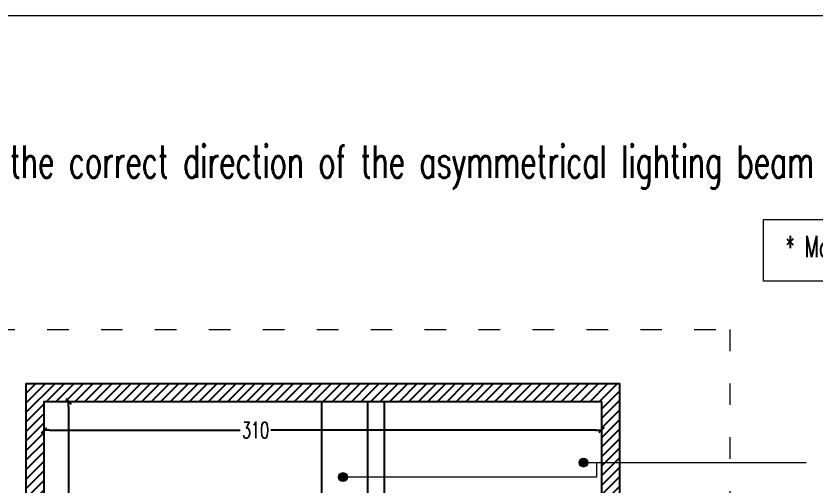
# Model space of a CAD drawing. Header units: millimetres. Extents: x 1734 to 22014, y 983 to 3953.
# Drawn here: x 10529 to 10973.5, y 2384.6 to 2645.5 of the extents above; entities that cross this region are included whole.
import ezdxf

# ---------------------------------------------------------------- set-up
doc = ezdxf.new("R2010")
doc.units = ezdxf.units.MM
doc.linetypes.add('ACAD_ISO03W100', pattern=[30, 12, -18])
doc.layers.add('LD_base', color=144, linetype='Continuous')
doc.layers.add('LD_quote', color=242, linetype='Continuous')
doc.layers.add('LD_text', color=7, linetype='Continuous', lineweight=9)
doc.styles.add('SIMPLEX', font='SIMPLEX.SHX', dxfattribs={"width": 0.65})
doc.dimstyles.new('Illuminazione 1_100', dxfattribs={"dimtxt": 9, "dimasz": 3, "dimexe": 0.05, "dimexo": 0.05, "dimgap": 1.5, "dimtad": 0, "dimdec": 0, "dimlfac": -1, "dimzin": 0, "dimdsep": 46, "dimtxsty": 'SIMPLEX', "dimblk": 'LINEET2S', "dimcen": 0, "dimdle": 0.1, "dimse1": 1, "dimse2": 1, "dimclrd": 7, "dimclrt": 256, "dimadec": 0, "dimazin": 0, "dimtfac": 1, "dimtdec": 0, "dimtix": 1, "dimtmove": 2, "dimatfit": 3, "dimldrblk": 'OBLIQUE', "dimfxl": 1, "dimtolj": 1, "dimarcsym": 0})

# ---------------------------------------------------------------- blocks, each defined once
blk = doc.blocks.new('LINEET2S')
blk.add_line((-1, 0), (0, 0))
at = {"color": 5}
blk.add_line((0.5, 0.5), (-0.5, -0.5), dxfattribs=at)
blk = doc.blocks.new('*D137')
at = {"layer": 'DEFPOINTS', "color": 0, "transparency": 16777216}
for p in [(10544.68, 2431.16, 0), (10544.68, 2031.16, 0), (10558.19, 2031.16)]:
    blk.add_point(p, dxfattribs=at)
at = {"layer": 'LD_quote', "color": 7, "lineweight": -2, "transparency": 16777216}
for p, q in [((10558.19, 2428.16), (10558.19, 2240.18)), ((10558.19, 2034.16), (10558.19, 2222.14))]:
    blk.add_line(p, q, dxfattribs=at)
at = {"layer": 'LD_quote', "color": 7, "lineweight": -2, "transparency": 16777216, "xscale": 3, "yscale": 3, "zscale": 3}
for p, rotation in [((10558.19, 2431.16), 90), ((10558.19, 2031.16), 270)]:
    blk.add_blockref('LINEET2S', p, dxfattribs=dict(at, rotation=rotation))
at = {"layer": 'LD_quote', "transparency": 16777216, "insert": (10558.19, 2231.16), "char_height": 9, "attachment_point": 5, "rotation": 90, "style": 'SIMPLEX'}
blk.add_mtext('\\A1;400', dxfattribs=at)
blk = doc.blocks.new('_Oblique')
at = {"color": 0, "linetype": 'ByBlock', "lineweight": -2}
blk.add_line((-0.5, -0.5), (0.5, 0.5), dxfattribs=at)
blk = doc.blocks.new('*D138')
at = {"layer": 'DEFPOINTS', "color": 0, "transparency": 16777216}
for p in [(10544.68, 2431.16, 0), (10854.68, 2431.16, 0), (10854.68, 2415.17)]:
    blk.add_point(p, dxfattribs=at)
at = {"layer": 'LD_quote', "color": 7, "lineweight": -2, "transparency": 16777216}
for p, q in [((10547.68, 2415.17), (10653.84, 2415.17)), ((10851.68, 2415.17), (10670.76, 2415.17))]:
    blk.add_line(p, q, dxfattribs=at)
at = {"layer": 'LD_quote', "color": 7, "lineweight": -2, "transparency": 16777216, "xscale": 3, "yscale": 3, "zscale": 3, "rotation": 180}
blk.add_blockref('LINEET2S', (10544.68, 2415.17), dxfattribs=at)
at = {"layer": 'LD_quote', "color": 7, "lineweight": -2, "transparency": 16777216, "xscale": 3, "yscale": 3, "zscale": 3}
blk.add_blockref('LINEET2S', (10854.68, 2415.17), dxfattribs=at)
at = {"layer": 'LD_quote', "transparency": 16777216, "insert": (10662.3, 2415.17), "char_height": 9, "attachment_point": 5, "style": 'SIMPLEX'}
blk.add_mtext('\\A1;310', dxfattribs=at)
blk = doc.blocks.new('A$C4D103354')
at = {"layer": 'LD_text'}
blk.add_hatch(color=256, dxfattribs=at).paths.add_polyline_path([(0, 3.5, 1), (7, 3.5, 1)])
blk.add_circle((3.5, 3.5), 3.5, dxfattribs=at)

msp = doc.modelspace()

# ---------------------------------------------------------------- hatches: boundary and pattern name
at = {"layer": 'LD_base'}
h = msp.add_hatch(dxfattribs=at)
h.set_pattern_fill('ANSI31', color=256, scale=30)
h.set_pattern_definition([(45, (6875.308, 367.295), (-2.6516504, 2.6516504), [])])
h.paths.add_polyline_path([(10534.682, 2441.157), (10864.682, 2441.157), (10864.682, 2021.157), (10534.682, 2021.157)])
h.paths.add_polyline_path([(10854.682, 2031.157), (10544.682, 2031.157), (10544.682, 2431.157), (10854.682, 2431.157)], flags=16)

# ---------------------------------------------------------------- linework, layer by layer
for p, q in [((10698.989, 2431.157), (10698.989, 2266.516)), ((10724.534, 2431.157), (10724.534, 2241.237)), ((10733.852, 2431.157), (10733.852, 2241.236))]:
    msp.add_line(p, q, dxfattribs=at)
for points in [[(10534.682, 2441.157), (10864.682, 2441.157), (10864.682, 2021.157), (10534.682, 2021.157)], [(10854.682, 2031.157), (10544.682, 2031.157), (10544.682, 2431.157), (10854.682, 2431.157)]]:
    msp.add_lwpolyline(points, close=True, dxfattribs=at)
at = {"layer": 'LD_text'}
for p, q in [((10844.682, 2397.098), (10968.55, 2397.098)), ((10851.972, 2397.098), (10851.972, 2389.052)), ((10851.972, 2389.052), (10710.967, 2389.052))]:
    msp.add_line(p, q, dxfattribs=at)
for points in [[(11262.785, 2645.511), (10360.699, 2645.511), (10360.699, 1463.462), (11262.785, 1463.462)], [(10944.944, 2532.284), (11152.667, 2532.284), (11152.667, 2498.069), (10944.944, 2498.069)]]:
    msp.add_lwpolyline(points, close=True, dxfattribs=at)
at = {"layer": 'LD_text', "linetype": 'ACAD_ISO03W100'}
msp.add_lwpolyline([(10456.372, 2471.157), (10926.06, 2471.157), (10926.06, 1991.157), (10456.372, 1991.157)], close=True, dxfattribs=at)

# ---------------------------------------------------------------- block references
at = {"layer": 'LD_text', "xscale": 0.7000000000007277, "yscale": 0.7000000000007277, "zscale": 0.7000000000007277}
for p in [(10842.232, 2394.648), (10708.517, 2386.602)]:
    msp.add_blockref('A$C4D103354', p, dxfattribs=at)

# ---------------------------------------------------------------- texts
at = {"layer": 'LD_text', "style": 'SIMPLEX'}
for s, insert, char_height, width, attachment_point in [('{\\C7;ATTENTION: Verify the correct direction of the asymmetrical lighting beam}', (10382.395, 2573.489), 18, 748.76772, 1), ('* Made by General Contractor', (10956.922, 2515.274, 0), 12, 291.40854, 4)]:
    msp.add_mtext(s, dxfattribs=dict(at, insert=insert, char_height=char_height, width=width, attachment_point=attachment_point))

# ---------------------------------------------------------------- dimensions: what is measured, and where the dimension line sits
at = {"layer": 'LD_quote'}
dim = msp.add_linear_dim(base=(10558.192, 2031.157, 0), p1=(10544.682, 2431.157), p2=(10544.682, 2031.157), angle=90, dimstyle='Illuminazione 1_100', dxfattribs=at)
dim.commit()
dim.dimension.update_dxf_attribs({"geometry": '*D137', "text_midpoint": (10558.192, 2231.157, 0)})
dim = msp.add_linear_dim(base=(10854.682, 2415.165, 0), p1=(10544.682, 2431.157), p2=(10854.682, 2431.157), dimstyle='Illuminazione 1_100', dxfattribs=at)
dim.commit()
dim.dimension.update_dxf_attribs({"geometry": '*D138', "text_midpoint": (10662.3, 2415.165, 0), "dimtype": 160})

doc.saveas('drawing.dxf')
